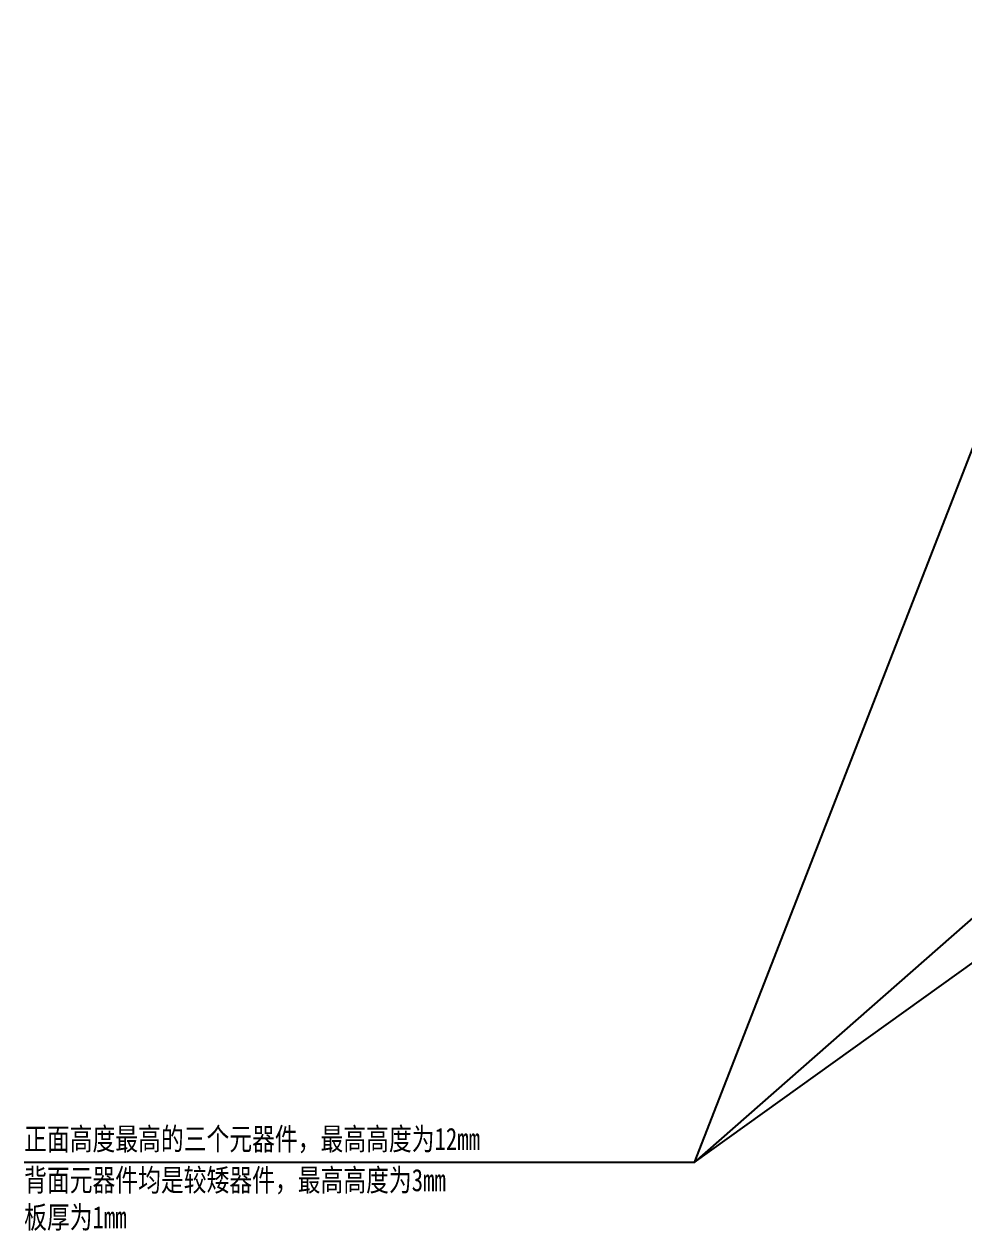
# Model space of a CAD drawing. Extents: x -79 to 36, y -58 to 47.
# Drawn here: x -79 to -36.8, y -58 to -3.9 of the extents above; entities that cross this region are included whole.
import ezdxf

# ---------------------------------------------------------------- set-up
doc = ezdxf.new("R2010")
doc.units = 0
doc.header["$MEASUREMENT"] = 0
doc.layers.get('0').update_dxf_attribs({"linetype": 'CONTINUOUS'})
doc.styles.add('W0$254', font='simplex', dxfattribs={"width": 0.75})

msp = doc.modelspace()

# ---------------------------------------------------------------- linework, layer by layer
at = {"linetype": 'Continuous'}
for p, q in [((9.264, -3.868), (-48.955, -54.934)), ((-30.298, -7.047), (-48.955, -54.934)), ((-48.955, -54.934), (1.359, -18.866)), ((-48.955, -54.934), (-79.013, -54.934))]:
    msp.add_line(p, q, dxfattribs=at)

# ---------------------------------------------------------------- texts
at = {"linetype": 'Continuous', "char_height": 1, "width": 23.63447, "attachment_point": 1, "style": 'W0$254'}
for s, insert in [('{\\fSimSun|b0|i0|c134|p2;正面高度最高的三个元器件，最高高度为12mm}', (-79.013, -53.384)), ('{\\fSimSun|b0|i0|c134|p2;背面元器件均是较矮器件，最高高度为3mm\\P板厚为1mm}', (-79.013, -55.229))]:
    msp.add_mtext(s, dxfattribs=dict(at, insert=insert))

doc.saveas('drawing.dxf')
